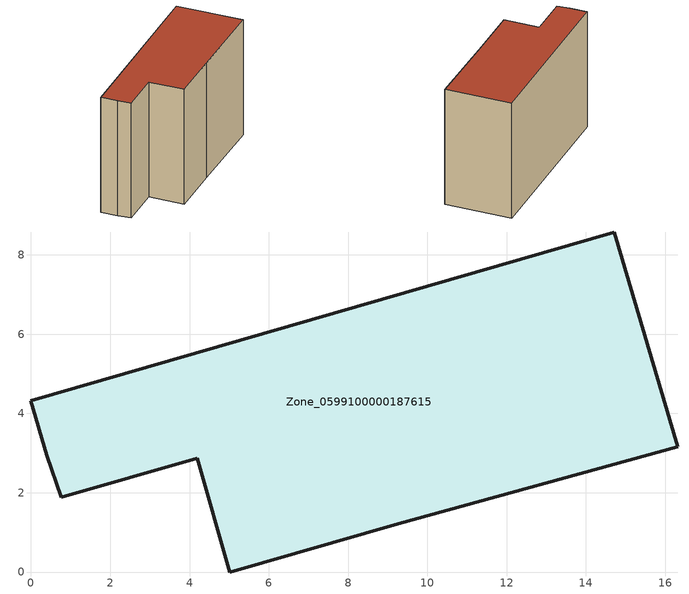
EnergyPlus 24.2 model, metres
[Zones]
Zone_0599100000187615
 floor ground (C_G): 0.77,1.89 0.4,2.94 0,4.32 14.71,8.58 16.32,3.16 9.27,1.22 5.02,0 4.2,2.87 z0
 wall outside (C_F): 0.4,2.94 0.77,1.89 4.2,2.87 5.02,0 9.27,1.22 16.32,3.16 14.71,8.58 0,4.32 0.4,2.94 z0:10.4
 roof outside (C_R): 16.32,3.16 14.71,8.58 0,4.32 0.4,2.94 0.77,1.89 4.2,2.87 5.02,0 9.27,1.22 z10.4
[BUILDING]
Pand.0599100000187615: North Axis=0; Terrain=City; Loads Convergence Tolerance Value=0.04; Temperature Convergence Tolerance Value=0.4; Solar Distribution=FullExterior; Maximum Number of Warmup Days=25; Minimum Number of Warmup Days=1
[Site:Location]
Rotterdam.The.Hague.AP_ZH_NLD Design_Conditions: Latitude=51.96; Longitude=4.45; Time Zone=1; Elevation=-4.5
[SITE:GROUNDTEMPERATURE:BUILDINGSURFACE]
18, 18, 18, 18, 18, 18, 18, 18, 18, 18, 18, 18
[MATERIAL] Thermal Absorptance=0.9; Solar Absorptance=0.7; Visible Absorptance=0.7
Name | Roughness | Thickness | Conductivity | Density | Specific Heat
G.TI.1946 | MediumSmooth | 0.15 | 1 | 540 | 1210
F.TI.1946 | Rough | 0.3 | 0.857143 | 1920 | 840
R.TI.1946 | MediumRough | 0.2 | 0.1 | 1500 | 1000
[CONSTRUCTION]
C_G: G.TI.1946
C_F: F.TI.1946
C_R: R.TI.1946
[ZONE]
Zone_0599100000187615: Type=1; Multiplier=1; Ceiling Height=Autocalculate; Volume=Autocalculate; Floor Area=autocalculate; Part of Total Floor Area=Yes
[ZONEINFILTRATION:DESIGNFLOWRATE]
Infil_Zone_0599100000187615: Zone or ZoneList or Space or SpaceList=Zone_0599100000187615; Schedule=AlwaysOn; Design Flow Rate Calculation Method=Flow/Area; Flow Rate per Floor Area=0.003; Constant Term Coefficient=1; Temperature Term Coefficient=0; Velocity Term Coefficient=0; Velocity Squared Term Coefficient=0
[HVACTEMPLATE:ZONE:IDEALLOADSAIRSYSTEM]
Zone_0599100000187615: Maximum Heating Supply Air Temperature=50; Minimum Cooling Supply Air Temperature=13; Maximum Heating Supply Air Humidity Ratio=0.0156; Minimum Cooling Supply Air Humidity Ratio=0.0077; Heating Limit=NoLimit; Cooling Limit=NoLimit; Dehumidification Control Type=ConstantSensibleHeatRatio; Cooling Sensible Heat Ratio=0.7; Dehumidification Setpoint=60; Humidification Control Type=None; Humidification Setpoint=30; Outdoor Air Method=None; Outdoor Air Flow Rate per Person=0.00944; Outdoor Air Flow Rate per Zone Floor Area=0; Outdoor Air Flow Rate per Zone=0; Demand Controlled Ventilation Type=None; Outdoor Air Economizer Type=NoEconomizer; Heat Recovery Type=None; Sensible Heat Recovery Effectiveness=0.7; Latent Heat Recovery Effectiveness=0.65
[ZONECONTROL:THERMOSTAT]
ThermostatControl_Zone_0599100000187615: Zone or ZoneList=Zone_0599100000187615; Control Type Schedule=DualSetpointControlType; Control 1=Thermostat_Zone_0599100000187615; Temperature Difference Between Cutout And Setpoint=0
[THERMOSTATSETPOINT:DUALSETPOINT]
Thermostat_Zone_0599100000187615: Heating Setpoint Temperature Schedule=HeatingSetpoint_Zone_0599100000187615; Cooling Setpoint Temperature Schedule=CoolingSetpoint_Zone_0599100000187615
[SCHEDULE:COMPACT]
HeatingSetpoint_Zone_0599100000187615: Through: 12/31, For: AllDays, Until: 24:00, 21
CoolingSetpoint_Zone_0599100000187615: Through: 12/31, For: AllDays, Until: 24:00, 24
DualSetpointControlType: Through: 12/31, For: AllDays, Until: 24:00, 4
AlwaysOn: Through: 12/31, For: AllDays, Until: 24:00, 1
